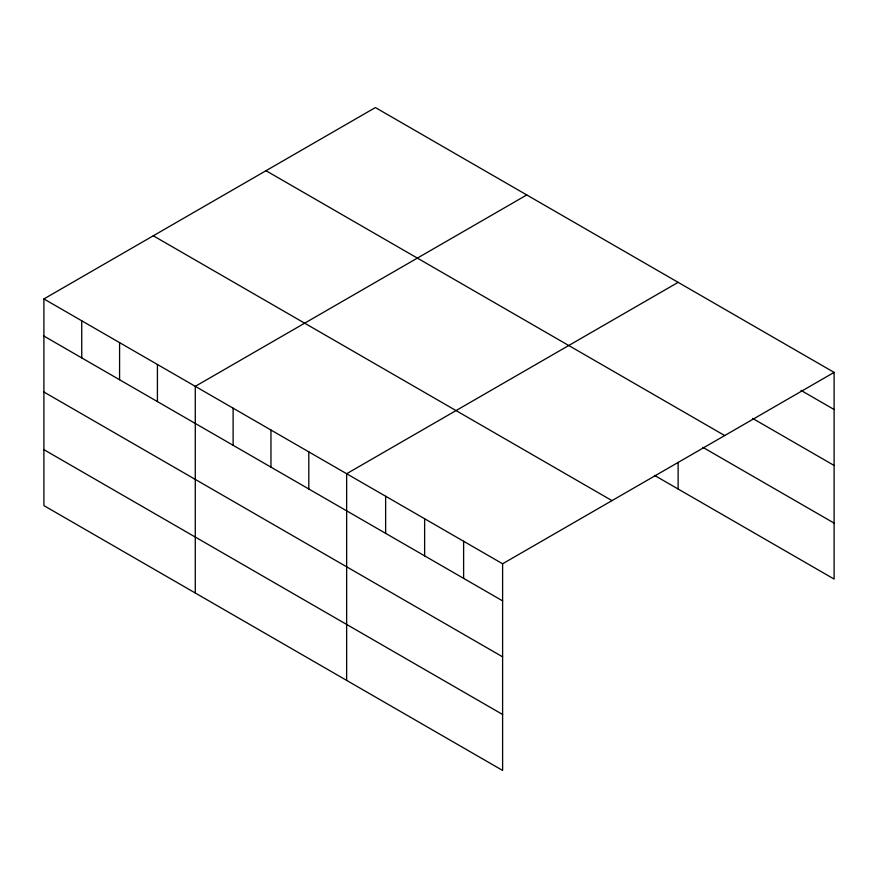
<?xml version="1.0" encoding="UTF-8"?>
<svg xmlns="http://www.w3.org/2000/svg" width="878" height="878" viewBox="0 0 878 878"><rect width="100%" height="100%" fill="white"/><g stroke="black" fill="none" stroke-linecap="round" stroke-linejoin="round"><path stroke-width="1.32" d="M43.9 298.937L502.611 563.775L502.611 770.445L43.9 505.607L43.9 298.937L375.389 107.555L834.1 372.393L834.1 579.063L654.483 475.36M526.767 194.949L195.278 386.342L195.278 593.001M678.134 282.354L346.645 473.736L346.645 680.395M502.611 563.775L834.1 372.393M801.021 390.403L834.1 409.499M752.578 418.389L834.1 465.45M266.001 170.716L724.712 435.554M702.949 447.385L834.1 523.101M153.288 235.787L611.999 500.625M43.9 336.054L502.611 600.881M43.9 392.005L502.611 656.843M43.9 449.657L502.611 714.483M678.134 462.366L678.134 489.013M463.617 541.265L463.617 578.372M424.634 518.755L424.634 555.862M385.64 496.246L385.64 533.352M308.804 451.885L308.804 488.991M270.962 430.033L270.962 467.14M233.12 408.182L233.12 445.289M157.425 364.491L157.425 401.597M119.584 342.639L119.584 379.746M81.742 320.788L81.742 357.895"/></g></svg>
